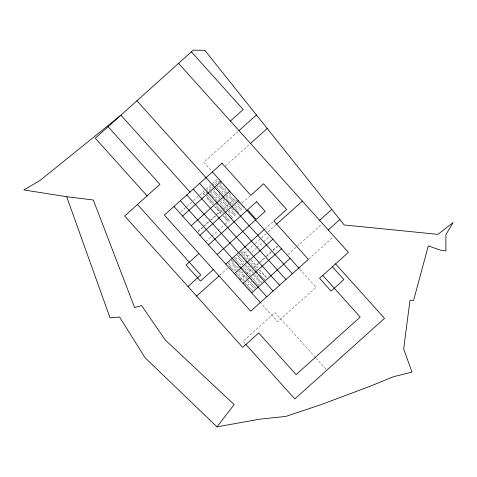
<?xml version="1.0" encoding="UTF-8"?>
<svg xmlns="http://www.w3.org/2000/svg" width="477" height="477" viewBox="0 0 477 477"><rect width="100%" height="100%" fill="white"/><g stroke="black" fill="none" stroke-linecap="round" stroke-linejoin="round"><path stroke-width="0.36" stroke-dasharray="2.38 1.79" d="M237.916 131.634L203.774 162.305L211.454 170.849M225.448 165.996L249.435 144.436M180.825 211.877L186.316 206.94M186.865 206.452L192.905 201.02M193.453 200.531L205.539 189.673M206.088 189.178L217.619 178.815M203.113 193.781L219.128 179.394M220.088 180.461L204.073 194.849L202.153 192.714M208.199 195.004L205.986 196.989L212.706 204.46L228.721 190.067M210.405 193.018L221.453 183.09M206.946 198.056L222.968 183.663M207.906 199.124L223.928 184.73M208.866 200.191L224.888 185.797M209.826 201.258L225.842 186.865M210.786 202.326L212.998 200.34M215.205 198.354L226.802 187.932M211.746 203.393L227.762 188.999M230.641 192.207L214.626 206.595L221.34 214.072L237.355 199.678M215.586 207.668L217.792 205.682M220.004 203.697L231.601 193.274M216.546 208.735L232.561 194.342M217.5 209.802L233.521 195.409M218.46 210.87L234.481 196.476M198.098 231.101L202.487 227.153M203.041 226.658L209.081 221.227M209.63 220.738L215.67 215.306M216.218 214.817L235.441 197.544M197.889 231.977L203.935 226.551M204.484 226.056L210.524 220.624M211.072 220.135L217.113 214.704M217.661 214.215L223.153 209.278M223.701 208.783L229.741 203.357M230.296 202.862L234.684 198.915M220.38 213.004L236.401 198.611M239.275 201.813L223.26 216.206L228.06 221.549M224.22 217.273L226.426 215.288M228.638 213.302L240.235 202.886M225.18 218.341L241.195 203.953M242.292 202.969L249.948 196.089M226.14 219.414L242.155 205.021M227.1 220.481L243.115 206.088M205.635 241.696L211.126 236.759M211.675 236.27L217.715 230.838M218.263 230.349L224.303 224.917M224.852 224.423L244.075 207.155M264.771 229.085L272.975 221.716M227.845 264.198L238.339 254.766M240.551 252.78L242.757 250.795L249.477 258.272L234.565 271.669M228.805 265.266L243.717 251.862M219.825 275.265L254.742 243.89M255.296 243.389L260.83 238.417M261.384 237.922L267.472 232.448M268.026 231.953L275.909 224.87M229.622 268.39L241.219 257.968M243.425 255.982L245.637 253.997M230.582 269.457L246.597 255.07M231.536 270.525L249.662 254.241M251.856 252.267L256.25 248.32M256.799 247.831L262.839 242.399M263.387 241.905L269.433 236.479M233.605 270.602L248.517 257.204M235.376 274.8L251.391 260.406L258.111 267.883L243.198 281.281M236.336 275.867L252.351 261.474M238.399 275.945L253.311 262.541M238.256 278.002L254.271 263.608M239.215 279.069L255.231 264.675M239.83 279.755L245.87 274.323M246.418 273.834L251.361 269.392M253.555 267.418L257.95 263.471M258.498 262.976L264.538 257.55M266.738 255.577L277.173 246.198M240.175 280.136L253.353 268.295M253.901 267.8L272.576 251.027M273.124 250.532L278.067 246.09M242.238 280.214L257.151 266.816M244.009 284.411L260.031 270.018L266.744 277.489L250.729 291.882M244.969 285.479L256.572 275.056M258.778 273.071L260.991 271.085M247.038 285.55L261.951 272.152M246.889 287.613L262.91 273.22M247.849 288.68L263.864 274.287M248.809 289.748L264.824 275.354M287.804 254.712L322.488 223.546M249.769 290.815L265.784 276.421M308.673 259.118L332.904 237.349M299.753 269.117L316.036 287.243L277.596 321.784L261.313 303.658M315.5 357.529L275.038 312.495L243.008 341.282L245.405 343.953M315.995 358.078L326.357 369.609"/><path stroke-width="0.72" d="M66.679 196.709L110.056 317.879L119.56 317.062L145.062 357.72L216.999 426.861L234.135 404.568L165.233 339.97L141.544 305.513L134.651 307.665L93.307 200L66.679 196.709L23.85 189.959L39.955 180.533L120.908 115.184L189.989 192.064M230.379 121.033L243.192 109.519L191.384 51.856M239.013 130.644L256.441 114.981M250.526 143.458L267.203 128.474M182.608 216.069L221.048 181.528M191.241 225.681L229.681 191.14M199.875 235.286L238.315 200.745M198.903 253.537L186.09 265.051L200.477 281.066L213.291 269.553M208.509 244.898L246.955 210.357M217.148 254.509L255.589 219.969M187.992 286.498L200.805 274.985L137.477 204.508M225.782 264.121L264.222 229.58M196.625 296.11L219.05 275.956M276.714 224.148L302.34 201.121M234.416 273.732L272.856 239.192M243.049 283.344L281.496 248.797M319.608 220.338L331.783 209.403M251.689 292.95L290.129 258.409M328.248 229.95L339.851 219.521M216.999 426.861L260.215 419.116L285.717 416.445L321.075 404.639L370.355 386.167L393.459 376.723L411.979 372.078L403.679 348.985L409.999 300.152L413.601 300.397L428.298 245.888L440.7 250.246L445.894 250.938L445.894 234.654L453.15 222.515L437.892 234.368L344.179 224.947L204.848 50.323L193.292 50.139L95.275 138.211L147.089 195.874M178.565 63.369L348.395 252.375L319.566 278.282L331.08 291.095L343.893 279.582L332.38 266.768M335.581 263.888L384.516 318.35L294.816 398.945L245.882 344.483M322.768 275.402L360.189 317.05L296.116 374.618L258.695 332.97L242.68 347.363L124.664 216.021L159.902 184.36L108.088 126.697M212.414 171.917L299.168 268.468M136.923 100.79L292.359 273.78M199.601 183.43L285.95 279.534M193.191 189.184L279.546 285.294M186.781 194.944L273.136 291.048M180.378 200.698L266.732 296.807M173.968 206.458L260.728 303.008M222.02 163.283L164.362 215.091L250.711 311.195L308.375 259.387L273.834 220.946L286.647 209.433L263.62 183.8L250.807 195.314L222.02 163.283M256.56 201.723L247.593 209.785L256.227 219.39L265.2 211.335L256.56 201.723"/></g></svg>
